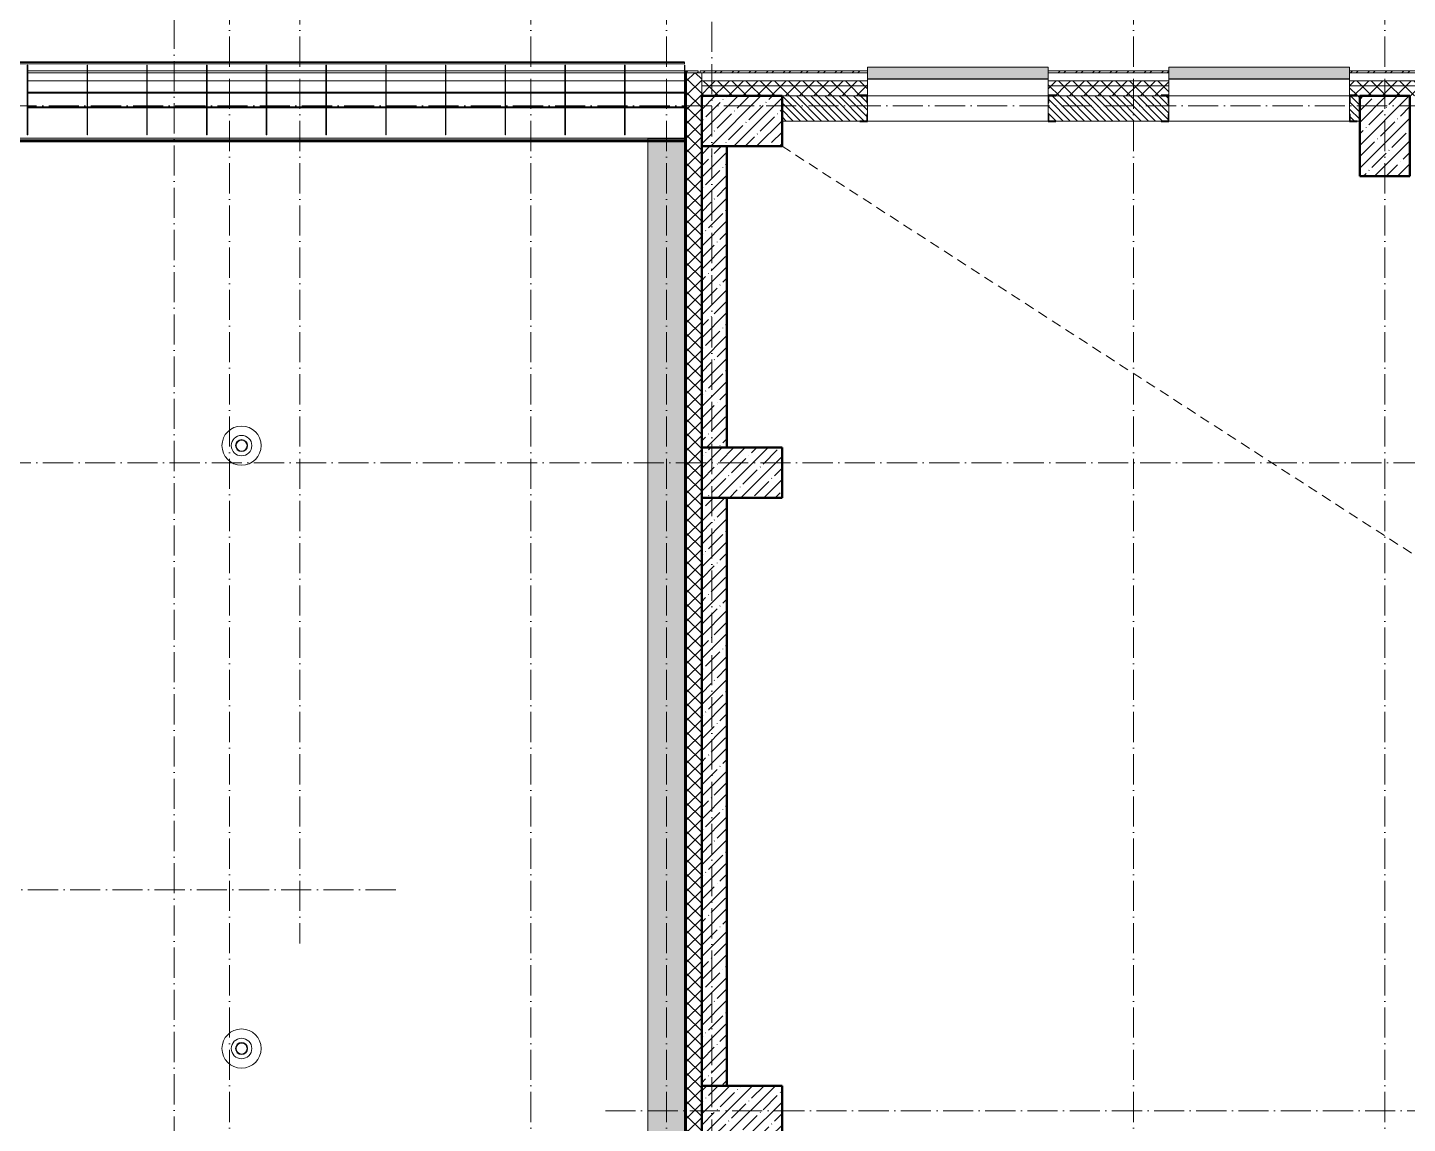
# Model space of a CAD drawing. Header units: millimetres. Extents: x -12989 to 629078, y -109036 to 555275.
# Drawn here: x 560058 to 573793, y 166240 to 177145 of the extents above; entities that cross this region are included whole.
import ezdxf

# ---------------------------------------------------------------- set-up
doc = ezdxf.new("R2010")
doc.units = ezdxf.units.MM
doc.linetypes.add('200_ШТРИХ_ш1п0_6_', pattern=[160, 100, -60])
doc.linetypes.add('50_200_ШТРИХ_1Т_ш5_п1_п1_', pattern=[700, 500, -100, 0, -100])
for name, color, linetype, lineweight in [('A-DETL-____-OTLN-3', 7, '200_ШТРИХ_ш1п0_6_', 9), ('A-FLOR-____-OTLN', 7, 'Continuous', 9), ('A-GENM-____-MCUT', 7, 'Continuous', 25), ('A-GENM-____-OTLN', 7, 'Continuous', 9), ('A-GENM-____-OTLN-1', 7, 'Continuous', 25), ('A-GLAZ-____-OTLN', 7, 'Continuous', 9), ('A-ROOF-____-OTLN', 7, 'Continuous', 9), ('A-WALL-____-MCUT', 7, 'Continuous', 13), ('A-WALL-____-MCUT-1', 7, 'Continuous', 9), ('A-WALL-____-MCUT-2', 7, 'Continuous', 50), ('A-WALL-____-OTLN', 7, 'Continuous', 9), ('A-WALL-____-PATT-1', 7, 'Continuous', 9), ('A-WALL-FNSH-MCUT-1', 7, 'Continuous', 9), ('S-COLS-____-MCUT', 7, 'Continuous', 50), ('S-COLS-____-OTLN', 7, 'Continuous', 9), ('S-GRID-____-OTLN-1', 7, '50_200_ШТРИХ_1Т_ш5_п1_п1_', 9)]:
    doc.layers.add(name, color=color, linetype=linetype, lineweight=lineweight)
doc.layers.add('A-GLAZ-____-OTLN-1', color=7, linetype='Continuous', lineweight=9, true_color=0xc0c0c0)
pattern_1 = [(45, (516567.8, 90784.41), (-70.71068, 70.71068), []), (135, (516567.8, 90784.41), (-70.71068, -70.71068), [])]
pattern_2 = [(45, (516567.8, 90784.41), (-114.04925, 114.04925), []), (45, (516681.85, 90784.41), (-114.04925, 114.04925), [201.612, -40.322, 3.353, -36.97])]
pattern_3 = [(45, (516567.8, 90784.41), (-85.53659, 85.53659), []), (45, (516624.82, 90784.41), (-85.53659, 85.53659), [])]

# ---------------------------------------------------------------- blocks, each defined once
blk = doc.blocks.new('BSC_Колонна _Прямоугольная - 500х800-V11-АР1_План отверстий 2 этажа в осях 1-64_Ю-ЯЯ')
at = {"layer": 'S-COLS-____-OTLN'}
h = blk.add_hatch(dxfattribs=at)
h.set_pattern_fill('FP_19', color=256, style=0, pattern_type=2)
h.set_pattern_definition([(315, (-85431.04, 50600), (114.04925, 114.04925), []), (315, (-85431.04, 50485.95), (114.04925, 114.04925), [201.613, -40.323, 3.353, -36.97])])
h.paths.add_polyline_path([(-250, 400), (-250, -400), (250, -400), (250, 400), (46, 400)], flags=0)
at = {"layer": 'S-COLS-____-MCUT'}
for p, q in [((250, 400), (-250, 400)), ((-250, 400), (-250, -400)), ((250, -400), (250, 400)), ((-250, -400), (250, -400))]:
    blk.add_line(p, q, dxfattribs=at)
blk = doc.blocks.new('141_Фартук_СКБ - 141_Фартук_СКБ_вентфасад-30031396-АР1_План отверстий 2 этажа в осях 1-64_Ю-ЯЯ')
at = {"layer": 'A-GENM-____-MCUT'}
for p, q in [((26160, 758), (0, 758)), ((0, 758), (0, 757)), ((0, 757), (26160, 757)), ((26160, -29), (0, -29)), ((0, -29), (0, -30)), ((0, -30), (26160, -30))]:
    blk.add_line(p, q, dxfattribs=at)
at = {"layer": 'A-GENM-____-OTLN'}
for p, q in [((0, 765), (26160, 765)), ((0, 752), (26160, 752)), ((0, 743), (26160, 743)), ((0, 743), (26160, 743)), ((0, -11), (26160, -11)), ((0, -11), (0, -12)), ((0, -12), (26160, -12)), ((0, -12), (0, -29))]:
    blk.add_line(p, q, dxfattribs=at)
blk = doc.blocks.new('Элемент крепления - Пластина-30015157-АР1_План отверстий 2 этажа в осях 1-64_Ю-ЯЯ')
at = {"layer": 'A-GENM-____-OTLN'}
for p, q in [((25651, 85294), (25651, 85988)), ((25651, 85988), (25656, 85988)), ((25656, 85988), (25656, 85294)), ((25656, 85294), (25651, 85294))]:
    blk.add_line(p, q, dxfattribs=at)
blk = doc.blocks.new('Швеллер - 140х58-30031487-АР1_План отверстий 2 этажа в осях 1-64_Ю-ЯЯ')
at = {"layer": 'A-GENM-____-MCUT'}
for p, q in [((7132, 75), (6543, 75)), ((6543, 71), (7132, 71)), ((7727, 75), (7137, 75)), ((7137, 71), (7727, 71)), ((8321, 75), (7732, 75)), ((7732, 71), (8321, 71)), ((8916, 75), (8326, 75)), ((8326, 71), (8916, 71)), ((9510, 75), (8921, 75)), ((8921, 71), (9510, 71)), ((10105, 75), (9515, 75)), ((9515, 71), (10105, 71)), ((10699, 75), (10110, 75)), ((10110, 71), (10699, 71)), ((11294, 75), (10704, 75)), ((10704, 71), (11294, 71)), ((11888, 75), (11299, 75)), ((11299, 71), (11888, 71)), ((12483, 75), (11893, 75)), ((11893, 71), (12483, 71)), ((13078, 75), (12488, 75)), ((12488, 71), (13078, 71)), ((7132, -71), (6543, -71)), ((6543, -75), (7132, -75)), ((7727, -71), (7137, -71)), ((7137, -75), (7727, -75)), ((8321, -71), (7732, -71)), ((7732, -75), (8321, -75)), ((8916, -71), (8326, -71)), ((8326, -75), (8916, -75)), ((9510, -71), (8921, -71)), ((8921, -75), (9510, -75)), ((10105, -71), (9515, -71)), ((9515, -75), (10105, -75)), ((10699, -71), (10110, -71)), ((10110, -75), (10699, -75)), ((11294, -71), (10704, -71)), ((10704, -75), (11294, -75)), ((11888, -71), (11299, -71)), ((11299, -75), (11888, -75)), ((12483, -71), (11893, -71)), ((11893, -75), (12483, -75)), ((13078, -71), (12488, -71)), ((12488, -75), (13078, -75))]:
    blk.add_line(p, q, dxfattribs=at)
blk = doc.blocks.new('BSC_Колонна _Прямоугольная - 500х800-V74-АР1_План отверстий 2 этажа в осях 1-64_Ю-ЯЯ')
at = {"layer": 'S-COLS-____-OTLN'}
h = blk.add_hatch(dxfattribs=at)
h.set_pattern_fill('FP_86', color=256, style=0, pattern_type=2)
h.set_pattern_definition([(315, (-81931.04, 50600), (114.04925, 114.04925), []), (315, (-81931.04, 50485.95), (114.04925, 114.04925), [201.613, -40.323, 3.353, -36.97])])
h.paths.add_polyline_path([(-250, -400), (250, -400), (250, 400), (-250, 400)], flags=0)
at = {"layer": 'S-COLS-____-MCUT'}
for p, q in [((250, 400), (-250, 400)), ((-250, 400), (-250, -400)), ((250, -400), (250, 400)), ((-250, -400), (250, -400))]:
    blk.add_line(p, q, dxfattribs=at)
blk = doc.blocks.new('BSC_Колонна _Прямоугольная - 500х800-V75-АР1_План отверстий 2 этажа в осях 1-64_Ю-ЯЯ')
at = {"layer": 'S-COLS-____-OTLN'}
h = blk.add_hatch(dxfattribs=at)
h.set_pattern_fill('FP_87', color=256, style=0, pattern_type=2)
h.set_pattern_definition([(315, (-75581.04, 50600), (114.04925, 114.04925), []), (315, (-75581.04, 50485.95), (114.04925, 114.04925), [201.613, -40.323, 3.353, -36.97])])
h.paths.add_polyline_path([(-250, -400), (250, -400), (250, 400), (-250, 400)], flags=0)
at = {"layer": 'S-COLS-____-MCUT'}
for p, q in [((250, 400), (-250, 400)), ((-250, 400), (-250, -400)), ((250, -400), (250, 400)), ((-250, -400), (250, -400))]:
    blk.add_line(p, q, dxfattribs=at)
blk = doc.blocks.new('BSC_Колонна _Прямоугольная - 500х800-25984400-АР1_План отверстий 2 этажа в осях 1-64_Ю-ЯЯ')
at = {"layer": 'S-COLS-____-OTLN'}
h = blk.add_hatch(dxfattribs=at)
h.set_pattern_fill('FP_91', color=256, style=0, pattern_type=2)
h.set_pattern_definition([(225, (57000, 85281.04), (114.04925, -114.04925), []), (225, (56885.95, 85281.04), (114.04925, -114.04925), [201.613, -40.323, 3.353, -36.97])])
h.paths.add_polyline_path([(250, 400), (-250, 400), (-250, -400), (250, -400)], flags=0)
at = {"layer": 'S-COLS-____-MCUT'}
for p, q in [((250, 400), (-250, 400)), ((-250, 400), (-250, -400)), ((250, -400), (250, 400)), ((-250, -400), (250, -400))]:
    blk.add_line(p, q, dxfattribs=at)
blk = doc.blocks.new('Фахверк_СКБ_Уголок - 250_2700_1-27501432-АР1_План отверстий 2 этажа в осях 1-64_Ю-ЯЯ')
at = {"layer": 'A-GENM-____-MCUT'}
for p, q in [((200, 181), (125, 181)), ((125, 181), (125, 106)), ((131, 106), (131, 175)), ((131, 175), (200, 175)), ((200, 175), (200, 181)), ((125, 106), (131, 106)), ((131, -6), (125, -6)), ((125, -6), (125, -81)), ((125, -81), (200, -81)), ((131, -75), (131, -6)), ((200, -75), (131, -75)), ((200, -81), (200, -75))]:
    blk.add_line(p, q, dxfattribs=at)
blk = doc.blocks.new('Фахверк_СКБ_Уголок - 250_2700-27497298-АР1_План отверстий 2 этажа в осях 1-64_Ю-ЯЯ')
at = {"layer": 'A-GENM-____-MCUT'}
for p, q in [((200, 181), (125, 181)), ((125, 181), (125, 106)), ((131, 106), (131, 175)), ((131, 175), (200, 175)), ((200, 175), (200, 181)), ((125, 106), (131, 106)), ((131, -6), (125, -6)), ((125, -6), (125, -81)), ((125, -81), (200, -81)), ((131, -75), (131, -6)), ((200, -75), (131, -75)), ((200, -81), (200, -75))]:
    blk.add_line(p, q, dxfattribs=at)
blk = doc.blocks.new('Кровельный аэратор - 143_Кровельный аэратор-15605992-АР1_План отверстий 2 этажа в осях 1-64_Ю-ЯЯ')
at = {"layer": 'A-GENM-____-OTLN'}
for radius, start, end in [(195, 360, 180), (195, 180, 360), (102, 360, 180), (102, 180, 360), (60, 360, 180), (60, 180, 360), (55, 360, 180), (55, 180, 360)]:
    blk.add_arc((0, 0), radius, start, end, dxfattribs=at)
blk = doc.blocks.new('Отлив_СКБ1 - Отлив_ТШ 50-30087418-АР1_План отверстий 2 этажа в осях 1-64_Ю-ЯЯ')
at = {"layer": 'A-GLAZ-____-OTLN-1'}
h = blk.add_hatch(color=256, dxfattribs=at)
h.paths.add_polyline_path([(17305, -170), (33, -170), (33, -535), (16940, -535), (17192, -283)], flags=0)
h.paths.add_polyline_path([(11, -283), (11, -170), (0, -170), (0, -535), (11, -535)], flags=0)
at = {"layer": 'A-GLAZ-____-OTLN'}
for p, q in [((0, -535), (0, -170)), ((0, -535), (11, -535)), ((33, -535), (16940, -535))]:
    blk.add_line(p, q, dxfattribs=at)
blk = doc.blocks.new('Отлив_СКБ - Отлив витража_120_НВФ-31885689-АР1_План отверстий 2 этажа в осях 1-64_Ю-ЯЯ')
at = {"layer": 'A-GLAZ-____-OTLN-1'}
for points in [[(1800, 2), (1800, 120), (0, 120), (0, 2), (737, 2)], [(1800, 0), (1800, 2), (0, 2), (0, 0), (737, 0)]]:
    blk.add_hatch(color=256, dxfattribs=at).paths.add_polyline_path(points, flags=0)
at = {"layer": 'A-GLAZ-____-OTLN'}
for p, q in [((0, 83), (0, 120)), ((1800, 120), (0, 120)), ((0, 2), (1800, 2)), ((1800, 120), (1800, 83)), ((1800, 0), (0, 0))]:
    blk.add_line(p, q, dxfattribs=at)
blk = doc.blocks.new('3эт')
at = {"layer": 'S-GRID-____-OTLN-1', "color": 251, "ltscale": 0.6, "true_color": 0x636466}
for p, q in [((329270.7, 4029.4), (329270.7, -33971.9)), ((329970.7, 4029.4), (329970.7, -9616.1)), ((332270.7, 4029.4), (332270.7, -33971.9)), ((333620.7, 4029.4), (333620.7, -20188)), ((338270.7, 4029.4), (338270.7, -33971.9)), ((340770.7, 4029.4), (340770.7, -33971.9)), ((328720.7, 3785.7), (328720.7, -33833.1)), ((334070.7, 3756), (334070.7, -20188)), ((387845.1, -1282.4), (279101.9, -1282.4)), ((279101.9, -4832.4), (387845.1, -4832.4)), ((330925.3, -9082.4), (279101.9, -9082.4)), ((333012.7, -11282.4), (387845.1, -11282.4))]:
    blk.add_line(p, q, dxfattribs=at)

msp = doc.modelspace()

# ---------------------------------------------------------------- hatches: boundary and pattern name
at = {"layer": 'A-WALL-____-PATT-1'}
h = msp.add_hatch(dxfattribs=at)
h.set_pattern_fill('FP_3', color=256, style=0, pattern_type=2)
h.set_pattern_definition(pattern_3)
h.paths.add_polyline_path([(566600.2976, 176695.4504), (566732.7976, 176695.4504), (566732.7976, 176715.4504), (566600.2976, 176715.4504)], flags=0)
h = msp.add_hatch(dxfattribs=at)
h.set_pattern_fill('FP_1', color=256, style=0, pattern_type=2)
h.set_pattern_definition(pattern_1)
h.paths.add_polyline_path([(566617.7976, 158565.4504), (566767.7976, 158565.4504), (566767.7976, 176695.4504), (566617.7976, 176695.4504), (566617.7976, 158715.4504)], flags=0)
h = msp.add_hatch(dxfattribs=at)
h.set_pattern_fill('FP_3', color=256, style=0, pattern_type=2)
h.set_pattern_definition(pattern_3)
h.paths.add_polyline_path([(591282.7976, 176695.4504), (591282.7976, 176715.4504), (588267.7976, 176715.4504), (588267.7976, 176695.4504), (590787.6446, 176695.4504)], flags=0)
h.paths.add_polyline_path([(586467.7976, 176695.4504), (586467.7976, 176715.4504), (585267.7976, 176715.4504), (585267.7976, 176695.4504)], flags=0)
h.paths.add_polyline_path([(583467.7976, 176695.4504), (583467.7976, 176715.4504), (582267.7976, 176715.4504), (582267.7976, 176695.4504)], flags=0)
h.paths.add_polyline_path([(580467.7976, 176695.4504), (580467.7976, 176715.4504), (579217.7976, 176715.4504), (579217.7976, 176695.4504), (580182.6405, 176695.4504)], flags=0)
h.paths.add_polyline_path([(577417.7976, 176695.4504), (577417.7976, 176715.4504), (576217.7976, 176715.4504), (576217.7976, 176695.4504), (576647.6392, 176695.4504)], flags=0)
h.paths.add_polyline_path([(573996.3882, 176695.4504), (574417.7976, 176695.4504), (574417.7976, 176715.4504), (573217.7976, 176715.4504), (573217.7976, 176695.4504)], flags=0)
h.paths.add_polyline_path([(568417.7976, 176695.4504), (568417.7976, 176715.4504), (566752.7976, 176715.4504), (566752.7976, 176695.4504), (567810.1359, 176695.4504)], flags=0)
h.paths.add_polyline_path([(571417.7976, 176695.4504), (571417.7976, 176715.4504), (570217.7976, 176715.4504), (570217.7976, 176695.4504)], flags=0)
h = msp.add_hatch(dxfattribs=at)
h.set_pattern_fill('FP_1', color=256, style=0, pattern_type=2)
h.set_pattern_definition(pattern_1)
h.paths.add_polyline_path([(617917.7976, 176565.4504), (617967.7976, 176565.4504), (617967.7976, 176615.4504), (611067.7976, 176615.4504), (611067.7976, 176565.4504), (615532.6539, 176565.4504)], flags=0)
h.paths.add_polyline_path([(605811.4002, 176565.4504), (606517.7976, 176565.4504), (606517.7976, 176615.4504), (605317.7976, 176615.4504), (605317.7976, 176565.4504)], flags=0)
h.paths.add_polyline_path([(608317.7976, 176565.4504), (610067.7976, 176565.4504), (610067.7976, 176615.4504), (608317.7976, 176615.4504)], flags=0)
h.paths.add_polyline_path([(603517.7976, 176565.4504), (603517.7976, 176615.4504), (602392.7976, 176615.4504), (602392.7976, 176565.4504), (603160.1492, 176565.4504)], flags=0)
h.paths.add_polyline_path([(600592.7976, 176565.4504), (600592.7976, 176615.4504), (599467.7976, 176615.4504), (599467.7976, 176565.4504), (600508.8982, 176565.4504)], flags=0)
h.paths.add_polyline_path([(593617.7976, 176565.4504), (594817.7976, 176565.4504), (594817.7976, 176615.4504), (593617.7976, 176615.4504)], flags=0)
h.paths.add_polyline_path([(591817.7976, 176565.4504), (591817.7976, 176615.4504), (588267.7976, 176615.4504), (588267.7976, 176565.4504), (590787.6446, 176565.4504)], flags=0)
h.paths.add_polyline_path([(586467.7976, 176565.4504), (586467.7976, 176615.4504), (585267.7976, 176615.4504), (585267.7976, 176565.4504)], flags=0)
h.paths.add_polyline_path([(583467.7976, 176565.4504), (583467.7976, 176615.4504), (582267.7976, 176615.4504), (582267.7976, 176565.4504)], flags=0)
h.paths.add_polyline_path([(580467.7976, 176565.4504), (580467.7976, 176615.4504), (579217.7976, 176615.4504), (579217.7976, 176565.4504), (580182.6405, 176565.4504)], flags=0)
h.paths.add_polyline_path([(576647.6392, 176565.4504), (577417.7976, 176565.4504), (577417.7976, 176615.4504), (576217.7976, 176615.4504), (576217.7976, 176565.4504)], flags=0)
h.paths.add_polyline_path([(574417.7976, 176565.4504), (574417.7976, 176615.4504), (573217.7976, 176615.4504), (573217.7976, 176565.4504), (573996.3882, 176565.4504)], flags=0)
h.paths.add_polyline_path([(571417.7976, 176565.4504), (571417.7976, 176615.4504), (570217.7976, 176615.4504), (570217.7976, 176565.4504)], flags=0)
h.paths.add_polyline_path([(567810.1359, 176565.4504), (568417.7976, 176565.4504), (568417.7976, 176615.4504), (566767.7976, 176615.4504), (566767.7976, 176565.4504), (566926.3855, 176565.4504)], flags=0)
h = msp.add_hatch(dxfattribs=at)
h.set_pattern_fill('FP_1', color=256, style=0, pattern_type=2)
h.set_pattern_definition(pattern_1)
h.paths.add_polyline_path([(617817.7976, 176465.4504), (617917.7976, 176465.4504), (617917.7976, 176565.4504), (611067.7976, 176565.4504), (611067.7976, 176465.4504), (615532.6539, 176465.4504)], flags=0)
h.paths.add_polyline_path([(609567.7976, 176465.4504), (610067.7976, 176465.4504), (610067.7976, 176565.4504), (608317.7976, 176565.4504), (608317.7976, 176471.4504), (608392.7976, 176471.4504), (608392.7976, 176465.4504), (608462.6512, 176465.4504)], flags=0)
h.paths.add_polyline_path([(605811.4002, 176465.4504), (606442.7976, 176465.4504), (606442.7976, 176471.4504), (606517.7976, 176471.4504), (606517.7976, 176565.4504), (605317.7976, 176565.4504), (605317.7976, 176465.4504)], flags=0)
h.paths.add_polyline_path([(603160.1492, 176465.4504), (603442.7976, 176465.4504), (603442.7976, 176471.4504), (603517.7976, 176471.4504), (603517.7976, 176565.4504), (602392.7976, 176565.4504), (602392.7976, 176471.4504), (602467.7976, 176471.4504), (602467.7976, 176465.4504)], flags=0)
h.paths.add_polyline_path([(600508.8982, 176465.4504), (600517.7976, 176465.4504), (600517.7976, 176471.4504), (600592.7976, 176471.4504), (600592.7976, 176565.4504), (599467.7976, 176565.4504), (599467.7976, 176465.4504), (599967.7976, 176465.4504)], flags=0)
h.paths.add_polyline_path([(594067.7976, 176465.4504), (594742.7976, 176465.4504), (594742.7976, 176471.4504), (594817.7976, 176471.4504), (594817.7976, 176565.4504), (593617.7976, 176565.4504), (593617.7976, 176471.4504), (593692.7976, 176471.4504), (593692.7976, 176465.4504)], flags=0)
h.paths.add_polyline_path([(591817.7976, 176465.4504), (591817.7976, 176565.4504), (588267.7976, 176565.4504), (588267.7976, 176471.4504), (588342.7976, 176471.4504), (588342.7976, 176465.4504), (591317.7976, 176465.4504)], flags=0)
h.paths.add_polyline_path([(585267.7976, 176465.4504), (586392.7976, 176465.4504), (586392.7976, 176471.4504), (586467.7976, 176471.4504), (586467.7976, 176565.4504), (585267.7976, 176565.4504)], flags=0)
h.paths.add_polyline_path([(582342.7976, 176465.4504), (583392.7976, 176465.4504), (583392.7976, 176471.4504), (583467.7976, 176471.4504), (583467.7976, 176565.4504), (582267.7976, 176565.4504), (582267.7976, 176471.4504), (582342.7976, 176471.4504)], flags=0)
h.paths.add_polyline_path([(580392.7976, 176465.4504), (580392.7976, 176471.4504), (580467.7976, 176471.4504), (580467.7976, 176565.4504), (579217.7976, 176565.4504), (579217.7976, 176471.4504), (579292.7976, 176471.4504), (579292.7976, 176465.4504), (580182.6405, 176465.4504)], flags=0)
h.paths.add_polyline_path([(577342.7976, 176465.4504), (577342.7976, 176471.4504), (577417.7976, 176471.4504), (577417.7976, 176565.4504), (576217.7976, 176565.4504), (576217.7976, 176471.4504), (576292.7976, 176471.4504), (576292.7976, 176465.4504), (576647.6392, 176465.4504)], flags=0)
h.paths.add_polyline_path([(574342.7976, 176465.4504), (574342.7976, 176471.4504), (574417.7976, 176471.4504), (574417.7976, 176565.4504), (573217.7976, 176565.4504), (573217.7976, 176471.4504), (573292.7976, 176471.4504), (573292.7976, 176465.4504), (573996.3882, 176465.4504)], flags=0)
h.paths.add_polyline_path([(570292.7976, 176465.4504), (571342.7976, 176465.4504), (571342.7976, 176471.4504), (571417.7976, 176471.4504), (571417.7976, 176565.4504), (570217.7976, 176565.4504), (570217.7976, 176471.4504), (570292.7976, 176471.4504)], flags=0)
h.paths.add_polyline_path([(568342.7976, 176465.4504), (568342.7976, 176471.4504), (568417.7976, 176471.4504), (568417.7976, 176565.4504), (566767.7976, 176565.4504), (566767.7976, 176465.4504), (567810.1359, 176465.4504)], flags=0)
h = msp.add_hatch(dxfattribs=at)
h.set_pattern_fill('FP_6', color=256, style=0, pattern_type=2)
h.set_pattern_definition([(135, (516567.8, 90784.41), (-35.35534, -35.35534), [])])
h.paths.add_polyline_path([(570223.7976, 176215.4504), (571411.7976, 176215.4504), (571411.7976, 176284.4504), (571417.7976, 176284.4504), (571417.7976, 176396.4504), (571411.7976, 176396.4504), (571411.7976, 176465.4504), (570223.7976, 176465.4504), (570223.7976, 176396.4504), (570217.7976, 176396.4504), (570217.7976, 176284.4504), (570223.7976, 176284.4504), (570223.7976, 176216.7004)], flags=0)
h.paths.add_polyline_path([(573317.7976, 176215.4504), (573317.7976, 176465.4504), (573223.7976, 176465.4504), (573223.7976, 176396.4504), (573217.7976, 176396.4504), (573217.7976, 176284.4504), (573223.7976, 176284.4504), (573223.7976, 176215.4504), (573292.7976, 176215.4504)], flags=0)
h.paths.add_polyline_path([(568342.7976, 176215.4504), (568411.7976, 176215.4504), (568411.7976, 176284.4504), (568417.7976, 176284.4504), (568417.7976, 176396.4504), (568411.7976, 176396.4504), (568411.7976, 176465.4504), (567567.7976, 176465.4504), (567567.7976, 176215.4504), (567810.1359, 176215.4504)], flags=0)
h = msp.add_hatch(dxfattribs=at)
h.set_pattern_fill('FP_13', color=256, style=0, pattern_type=2)
h.set_pattern_definition(pattern_2)
h.paths.add_polyline_path([(566767.7976, 172965.4504), (567017.7976, 172965.4504), (567017.7976, 175965.4504), (566767.7976, 175965.4504), (566767.7976, 173839.5979)], flags=0)
h = msp.add_hatch(dxfattribs=at)
h.set_pattern_fill('FP_13', color=256, style=0, pattern_type=2)
h.set_pattern_definition(pattern_2)
h.paths.add_polyline_path([(567017.7976, 166615.4504), (567017.7976, 172465.4504), (566767.7976, 172465.4504), (566767.7976, 166615.4504)], flags=0)

# ---------------------------------------------------------------- linework, layer by layer
at = {"layer": 'A-DETL-____-OTLN-3'}
msp.add_line((567567.7976, 175965.4504), (590467.7976, 161165.4504), dxfattribs=at)
at = {"layer": 'A-FLOR-____-OTLN'}
for p, q in [((560649.8431, 176615.4504), (560060.2976, 176615.4504)), ((561244.3885, 176615.4504), (560654.8431, 176615.4504)), ((561838.934, 176615.4504), (561249.3885, 176615.4504)), ((562433.4794, 176615.4504), (561843.934, 176615.4504)), ((563028.0249, 176615.4504), (562438.4794, 176615.4504)), ((563622.5703, 176615.4504), (563033.0249, 176615.4504)), ((564217.1158, 176615.4504), (563627.5703, 176615.4504)), ((564811.6613, 176615.4504), (564222.1158, 176615.4504)), ((565406.2067, 176615.4504), (564816.6613, 176615.4504)), ((566000.7522, 176615.4504), (565411.2067, 176615.4504)), ((566595.2976, 176615.4504), (566005.7522, 176615.4504)), ((540437.7976, 176045.4504), (566597.7976, 176045.4504))]:
    msp.add_line(p, q, dxfattribs=at)
at = {"layer": 'A-ROOF-____-OTLN'}
msp.add_line((566287.7976, 176045.4504), (566287.7976, 176040.4504), dxfattribs=at)
at = {"layer": 'A-WALL-____-MCUT'}
for p, q in [((566767.7976, 176465.4504), (566767.7976, 176695.4504)), ((568417.7976, 176695.4504), (566767.7976, 176695.4504)), ((566767.7976, 176695.4504), (568417.7976, 176695.4504)), ((568417.7976, 176471.4504), (568417.7976, 176695.4504)), ((570217.7976, 176695.4504), (570217.7976, 176471.4504)), ((571417.7976, 176695.4504), (570217.7976, 176695.4504)), ((570217.7976, 176695.4504), (571417.7976, 176695.4504)), ((571417.7976, 176471.4504), (571417.7976, 176695.4504)), ((573217.7976, 176695.4504), (573217.7976, 176471.4504)), ((574417.7976, 176695.4504), (573217.7976, 176695.4504)), ((573217.7976, 176695.4504), (574417.7976, 176695.4504)), ((568417.7976, 176284.4504), (568417.7976, 176396.4504)), ((570217.7976, 176396.4504), (570217.7976, 176284.4504)), ((571417.7976, 176284.4504), (571417.7976, 176396.4504)), ((573217.7976, 176396.4504), (573217.7976, 176284.4504)), ((567567.7976, 176215.4504), (568342.7976, 176215.4504)), ((570292.7976, 176215.4504), (571342.7976, 176215.4504)), ((573292.7976, 176215.4504), (573317.7976, 176215.4504))]:
    msp.add_line(p, q, dxfattribs=at)
at = {"layer": 'A-WALL-____-MCUT-1'}
for p, q in [((566605.7976, 176715.4504), (566605.7976, 158727.4504)), ((566611.7976, 176715.4504), (566611.7976, 158721.4504)), ((566767.7976, 176695.4504), (566617.7976, 176695.4504)), ((568417.7976, 176615.4504), (566767.7976, 176615.4504)), ((568417.7976, 176565.4504), (566767.7976, 176565.4504)), ((571417.7976, 176615.4504), (570217.7976, 176615.4504)), ((571417.7976, 176565.4504), (570217.7976, 176565.4504)), ((574417.7976, 176615.4504), (573217.7976, 176615.4504)), ((574417.7976, 176565.4504), (573217.7976, 176565.4504)), ((567567.7976, 176465.4504), (568342.7976, 176465.4504)), ((568342.7976, 176465.4504), (567567.7976, 176465.4504)), ((570292.7976, 176465.4504), (571342.7976, 176465.4504)), ((571342.7976, 176465.4504), (570292.7976, 176465.4504)), ((573292.7976, 176465.4504), (573317.7976, 176465.4504)), ((573317.7976, 176465.4504), (573292.7976, 176465.4504))]:
    msp.add_line(p, q, dxfattribs=at)
at = {"layer": 'A-WALL-____-MCUT-2'}
for p, q in [((566767.7976, 175965.4504), (566767.7976, 172965.4504)), ((567017.7976, 172965.4504), (567017.7976, 175965.4504)), ((566767.7976, 172465.4504), (566767.7976, 166615.4504)), ((567017.7976, 166615.4504), (567017.7976, 172465.4504))]:
    msp.add_line(p, q, dxfattribs=at)
at = {"layer": 'A-WALL-____-OTLN'}
for p, q in [((560060.2976, 176715.4504), (560649.8431, 176715.4504)), ((560649.8431, 176695.4504), (560060.2976, 176695.4504)), ((560654.8431, 176715.4504), (561244.3885, 176715.4504)), ((561244.3885, 176695.4504), (560654.8431, 176695.4504)), ((561249.3885, 176715.4504), (561838.934, 176715.4504)), ((561838.934, 176695.4504), (561249.3885, 176695.4504)), ((561843.934, 176715.4504), (562433.4794, 176715.4504)), ((562433.4794, 176695.4504), (561843.934, 176695.4504)), ((562438.4794, 176715.4504), (563028.0249, 176715.4504)), ((563028.0249, 176695.4504), (562438.4794, 176695.4504)), ((563033.0249, 176715.4504), (563622.5703, 176715.4504)), ((563622.5703, 176695.4504), (563033.0249, 176695.4504)), ((563627.5703, 176715.4504), (564217.1158, 176715.4504)), ((564217.1158, 176695.4504), (563627.5703, 176695.4504)), ((564222.1158, 176715.4504), (564811.6613, 176715.4504)), ((564811.6613, 176695.4504), (564222.1158, 176695.4504)), ((564816.6613, 176715.4504), (565406.2067, 176715.4504)), ((565406.2067, 176695.4504), (564816.6613, 176695.4504)), ((565411.2067, 176715.4504), (566000.7522, 176715.4504)), ((566000.7522, 176695.4504), (565411.2067, 176695.4504)), ((566005.7522, 176715.4504), (566595.2976, 176715.4504)), ((566595.2976, 176695.4504), (566005.7522, 176695.4504)), ((570217.7976, 176465.4504), (568417.7976, 176465.4504)), ((568417.7976, 176465.4504), (570217.7976, 176465.4504)), ((573217.7976, 176465.4504), (571417.7976, 176465.4504)), ((571417.7976, 176465.4504), (573217.7976, 176465.4504)), ((570217.7976, 176215.4504), (568417.7976, 176215.4504)), ((573217.7976, 176215.4504), (571417.7976, 176215.4504))]:
    msp.add_line(p, q, dxfattribs=at)
at = {"layer": 'A-WALL-FNSH-MCUT-1'}
for p, q in [((566732.7976, 176715.4504), (566600.2976, 176715.4504)), ((566600.2976, 176695.4504), (566732.7976, 176695.4504)), ((566617.7976, 158715.4504), (566617.7976, 176715.4504)), ((566732.7976, 176695.4504), (566732.7976, 176715.4504)), ((568417.7976, 176715.4504), (566752.7976, 176715.4504)), ((566752.7976, 176715.4504), (566752.7976, 176695.4504)), ((566752.7976, 176695.4504), (566767.7976, 176695.4504)), ((568417.7976, 176695.4504), (568417.7976, 176715.4504)), ((571417.7976, 176715.4504), (570217.7976, 176715.4504)), ((570217.7976, 176715.4504), (570217.7976, 176695.4504)), ((571417.7976, 176695.4504), (571417.7976, 176715.4504)), ((574417.7976, 176715.4504), (573217.7976, 176715.4504)), ((573217.7976, 176715.4504), (573217.7976, 176695.4504)), ((566597.7976, 176078.4504), (566597.7976, 158735.4504))]:
    msp.add_line(p, q, dxfattribs=at)

# ---------------------------------------------------------------- block references
msp.add_blockref('3эт', (232797.0902, 177647.8646))
at = {"layer": 'A-GENM-____-OTLN', "rotation": 180}
msp.add_blockref('141_Фартук_СКБ - 141_Фартук_СКБ_вентфасад-30031396-АР1_План отверстий 2 этажа в осях 1-64_Ю-ЯЯ', (566597.7976, 176772.4504), dxfattribs=at)
at = {"layer": 'A-GENM-____-OTLN'}
for name, p in [('Элемент крепления - Пластина-30015157-АР1_План отверстий 2 этажа в осях 1-64_Ю-ЯЯ', (534404.1613, 90784.4085)), ('Элемент крепления - Пластина-30015157-АР1_План отверстий 2 этажа в осях 1-64_Ю-ЯЯ', (534998.7067, 90784.4085)), ('Элемент крепления - Пластина-30015157-АР1_План отверстий 2 этажа в осях 1-64_Ю-ЯЯ', (535593.2522, 90784.4085)), ('Элемент крепления - Пластина-30015157-АР1_План отверстий 2 этажа в осях 1-64_Ю-ЯЯ', (536187.7976, 90784.4085)), ('Элемент крепления - Пластина-30015157-АР1_План отверстий 2 этажа в осях 1-64_Ю-ЯЯ', (536782.3431, 90784.4085)), ('Элемент крепления - Пластина-30015157-АР1_План отверстий 2 этажа в осях 1-64_Ю-ЯЯ', (537376.8885, 90784.4085)), ('Элемент крепления - Пластина-30015157-АР1_План отверстий 2 этажа в осях 1-64_Ю-ЯЯ', (537971.434, 90784.4085)), ('Элемент крепления - Пластина-30015157-АР1_План отверстий 2 этажа в осях 1-64_Ю-ЯЯ', (538565.9794, 90784.4085)), ('Элемент крепления - Пластина-30015157-АР1_План отверстий 2 этажа в осях 1-64_Ю-ЯЯ', (539160.5249, 90784.4085)), ('Элемент крепления - Пластина-30015157-АР1_План отверстий 2 этажа в осях 1-64_Ю-ЯЯ', (539755.0703, 90784.4085)), ('Элемент крепления - Пластина-30015157-АР1_План отверстий 2 этажа в осях 1-64_Ю-ЯЯ', (540349.6158, 90784.4085)), ('Элемент крепления - Пластина-30015157-АР1_План отверстий 2 этажа в осях 1-64_Ю-ЯЯ', (540944.1613, 90784.4085)), ('Швеллер - 140х58-30031487-АР1_План отверстий 2 этажа в осях 1-64_Ю-ЯЯ', (553517.7976, 176425.4504)), ('Кровельный аэратор - 143_Кровельный аэратор-15605992-АР1_План отверстий 2 этажа в осях 1-64_Ю-ЯЯ', (562187.7976, 172985.4504)), ('Кровельный аэратор - 143_Кровельный аэратор-15605992-АР1_План отверстий 2 этажа в осях 1-64_Ю-ЯЯ', (562187.7976, 166985.4504))]:
    msp.add_blockref(name, p, dxfattribs=at)
at = {"layer": 'A-GENM-____-OTLN-1', "rotation": 180}
for p in [(568542.7976, 176390.4504), (571542.7976, 176390.4504)]:
    msp.add_blockref('Фахверк_СКБ_Уголок - 250_2700-27497298-АР1_План отверстий 2 этажа в осях 1-64_Ю-ЯЯ', p, dxfattribs=at)
at = {"layer": 'A-GENM-____-OTLN-1'}
for name, p in [('Фахверк_СКБ_Уголок - 250_2700-27497298-АР1_План отверстий 2 этажа в осях 1-64_Ю-ЯЯ', (570092.7976, 176290.4504)), ('Фахверк_СКБ_Уголок - 250_2700_1-27501432-АР1_План отверстий 2 этажа в осях 1-64_Ю-ЯЯ', (573092.7976, 176290.4504))]:
    msp.add_blockref(name, p, dxfattribs=at)
at = {"layer": 'A-GLAZ-____-OTLN'}
for p in [(568417.7976, 176632.4504), (571417.7976, 176632.4504)]:
    msp.add_blockref('Отлив_СКБ - Отлив витража_120_НВФ-31885689-АР1_План отверстий 2 этажа в осях 1-64_Ю-ЯЯ', p, dxfattribs=at)
at = {"layer": 'A-GLAZ-____-OTLN', "rotation": 269.999999999998}
msp.add_blockref('Отлив_СКБ1 - Отлив_ТШ 50-30087418-АР1_План отверстий 2 этажа в осях 1-64_Ю-ЯЯ', (566767.7976, 176040.4504), dxfattribs=at)
at = {"layer": 'S-COLS-____-OTLN'}
for name, p, rotation in [('BSC_Колонна _Прямоугольная - 500х800-V11-АР1_План отверстий 2 этажа в осях 1-64_Ю-ЯЯ', (567167.7976, 176215.4504), 89.9999999999999), ('BSC_Колонна _Прямоугольная - 500х800-25984400-АР1_План отверстий 2 этажа в осях 1-64_Ю-ЯЯ', (573567.7976, 176065.4504), 180), ('BSC_Колонна _Прямоугольная - 500х800-V74-АР1_План отверстий 2 этажа в осях 1-64_Ю-ЯЯ', (567167.7976, 172715.4504), 89.9999999999999), ('BSC_Колонна _Прямоугольная - 500х800-V75-АР1_План отверстий 2 этажа в осях 1-64_Ю-ЯЯ', (567167.7976, 166365.4504), 89.9999999999999)]:
    msp.add_blockref(name, p, dxfattribs=dict(at, rotation=rotation))

doc.saveas('drawing.dxf')
